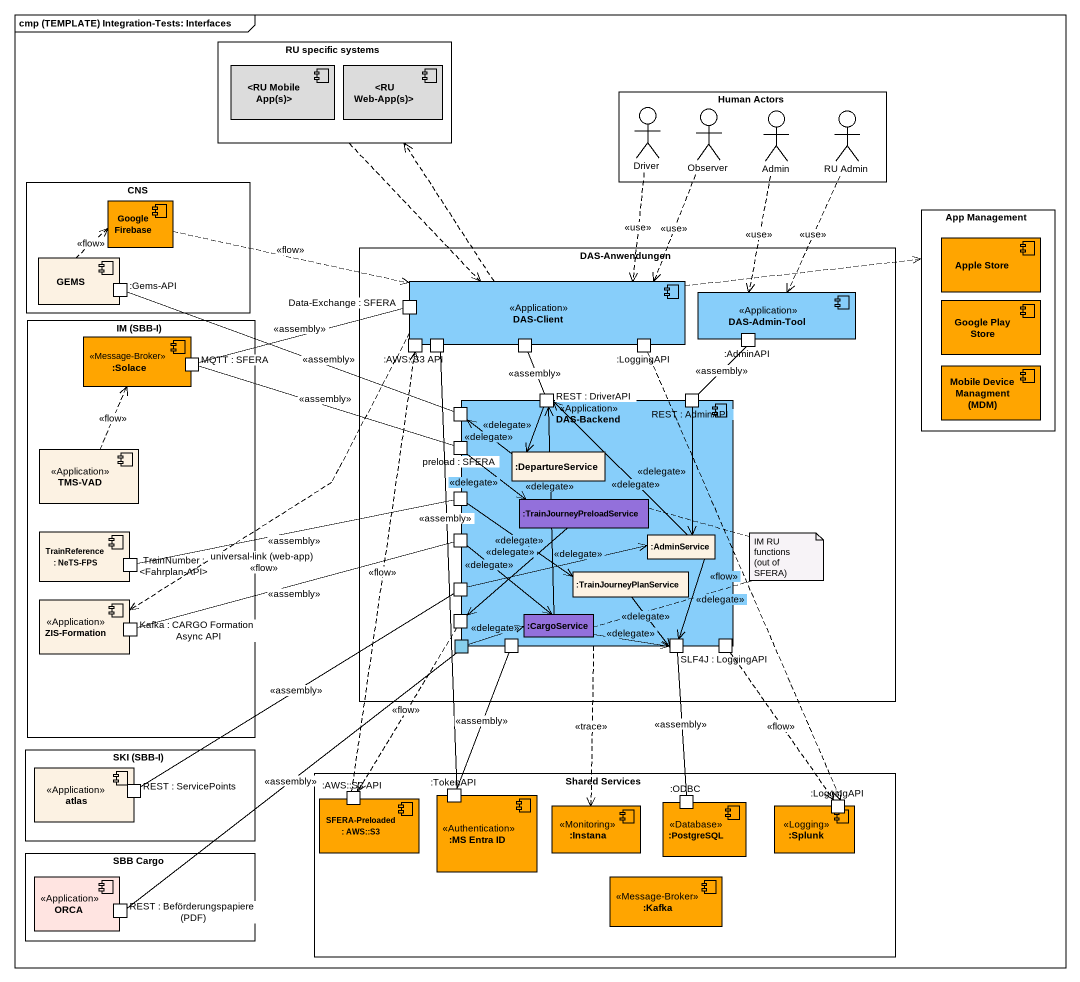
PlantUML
@startuml
mainframe cmp (TEMPLATE) Integration-Tests: Interfaces
rectangle "RU specific systems" as RU_specific_systems {
  component "<RU Mobile App(s)>" as RU_Mobile_App_s #DCDCDC
  component "<RU Web-App(s)>" as RU_Web_App_s #DCDCDC
}
rectangle "Human Actors" as Human_Actors {
  actor Driver
  actor Observer
  actor Admin
  actor "RU Admin" as RU_Admin
}
rectangle CNS {
  component "Google Firebase" as Google_Firebase #FFA500
  component GEMS {
    port ":Gems-API" as Gems_API
  }
}
rectangle "App Management" as App_Management {
  component "Apple Store" as Apple_Store #FFA500
  component "Google Play Store" as Google_Play_Store #FFA500
  component "Mobile Device Managment (MDM)" as Mobile_Device_Managment_MDM #FFA500
}
rectangle "DAS-Anwendungen" as DAS_Anwendungen {
  component "DAS-Client" as DAS_Client <<Application>> #87CEFA {
    port "Data-Exchange : SFERA" as Data_Exchange
    port ":AWS::S3 API" as AWS_S3_API
    port " " as port1
    port " " as port2
    port ":LoggingAPI" as LoggingAPI
  }
  component "DAS-Admin-Tool" as DAS_Admin_Tool <<Application>> #87CEFA {
    port ":AdminAPI" as AdminAPI
  }
  component "DAS-Backend" as DAS_Backend <<Application>> #87CEFA {
    port " " as port3
    port "REST : DriverAPI" as REST
    port "REST : AdminAPI" as REST_2
    port "preload : SFERA" as preload
    rectangle ":DepartureService" as DepartureService
    port " " as port4
    rectangle ":TrainJourneyPreloadService" as TrainJourneyPreloadService #9370DB
    port " " as port5
    rectangle ":AdminService" as AdminService
    port " " as port6
    rectangle ":TrainJourneyPlanService" as TrainJourneyPlanService
    port " " as port7
    rectangle ":CargoService" as CargoService #9370DB
    port " " as port8 #87CEEB
    port " " as port9
    port " " as port10
    port "SLF4J : LoggingAPI" as SLF4J
  }
}
rectangle "IM (SBB-I)" as IM_SBB_I {
  component ":Solace" as Solace <<Message-Broker>> #FFA500 {
    port "MQTT : SFERA" as MQTT
  }
  component "TMS-VAD" as TMS_VAD <<Application>>
  component "TrainReference : NeTS-FPS" as TrainReference {
    port "TrainNumber : <Fahrplan-API>" as TrainNumber
  }
  component "ZIS-Formation" as ZIS_Formation <<Application>> {
    port "Kafka : CARGO Formation Async API" as Kafka
  }
}
rectangle "SKI (SBB-I)" as SKI_SBB_I {
  component atlas <<Application>> {
    port "REST : ServicePoints" as REST_3
  }
}
rectangle "Shared Services" as Shared_Services {
  component ":MS Entra ID" as MS_Entra_ID <<Authentication>> #FFA500 {
    port ":TokenAPI" as TokenAPI
  }
  component "SFERA-Preloaded : AWS::S3" as SFERA_Preloaded #FFA500 {
    port ":AWS::S3 API" as AWS_S3_API_2
  }
  component ":Instana" as Instana <<Monitoring>> #FFA500
  component ":PostgreSQL" as PostgreSQL <<Database>> #FFA500 {
    port ":ODBC" as ODBC
  }
  component ":Splunk" as Splunk <<Logging>> #FFA500 {
    port ":LoggingAPI" as LoggingAPI_2
  }
  component ":Kafka" as Kafka_2 <<Message-Broker>> #FFA500
}
rectangle "SBB Cargo" as SBB_Cargo {
  component ORCA <<Application>> #FFE4E1 {
    port "REST : Beförderungspapiere (PDF)" as REST_4
  }
}
RU_specific_systems ..> DAS_Client
Driver ..> DAS_Client : <<use>>
Observer ..> DAS_Client : <<use>>
Admin ..> DAS_Admin_Tool : <<use>>
RU_Admin ..> DAS_Admin_Tool : <<use>>
Google_Firebase .right.> DAS_Client : <<flow>>
GEMS .up.> Google_Firebase : <<flow>>
Data_Exchange -left- MQTT : <<assembly>>
DAS_Client .up.> RU_specific_systems
DAS_Client .right.> App_Management
DAS_Client ..> ZIS_Formation : universal-link (web-app)\n<<flow>>
port1 -- TokenAPI : <<assembly>>
port2 -- REST : <<assembly>>
LoggingAPI ..> LoggingAPI_2 : <<flow>>
AdminAPI -- REST_2 : <<assembly>>
port3 -left- Gems_API : <<assembly>>
DAS_Backend ..> Instana : <<trace>>
REST --> DepartureService : <<delegate>>
REST_2 --> AdminService : <<delegate>>
TMS_VAD .up.> Solace : <<flow>>
preload -left- MQTT : <<assembly>>
preload -right-> TrainJourneyPreloadService : <<delegate>>
DepartureService -left-> port3 : <<delegate>>
port4 -left- TrainNumber : <<assembly>>
port4 -right-> TrainJourneyPlanService : <<delegate>>
TrainJourneyPreloadService --> port7 : <<delegate>>
port5 -left- Kafka : <<assembly>>
port5 --> CargoService : <<delegate>>
AdminService -up-> REST : <<delegate>>
AdminService --> port10 : <<delegate>>
port6 -right-> AdminService : <<delegate>>
port6 -- REST_3 : <<assembly>>
TrainJourneyPlanService --> port10 : <<delegate>>
port7 ..> AWS_S3_API_2 : <<flow>>
CargoService -up-> REST : <<delegate>>
CargoService -right-> port10 : <<delegate>>
port8 -right-> CargoService : <<delegate>>
port8 -- REST_4 : <<assembly>>
port9 -- TokenAPI : <<assembly>>
port10 -- ODBC : <<assembly>>
SLF4J ..> LoggingAPI_2 : <<flow>>
AWS_S3_API_2 .up.> AWS_S3_API : <<flow>>
note as N1
  IM RU functions
  (out of SFERA)
end note
N1 .. CargoService
N1 .. TrainJourneyPreloadService
@enduml
